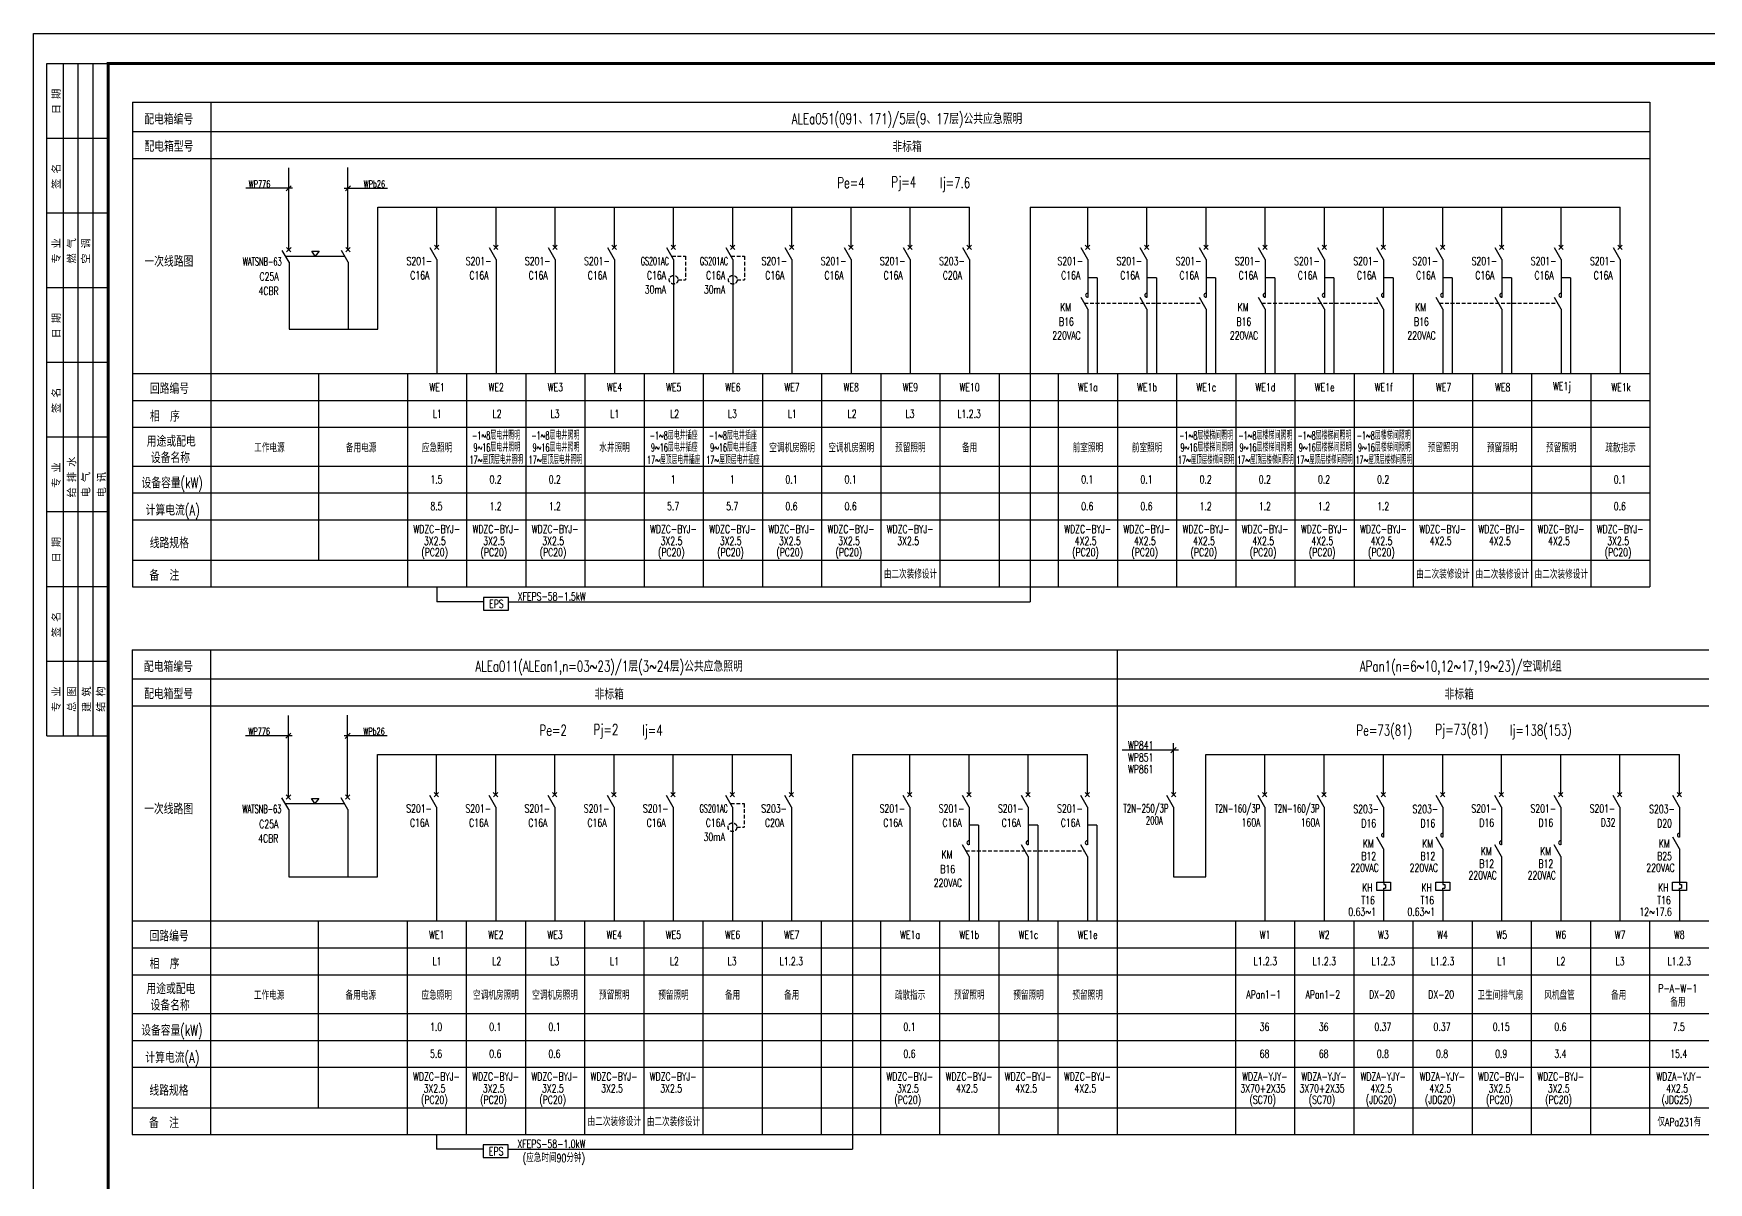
# Model space of a CAD drawing. Extents: x 1980812 to 2226895, y -554123 to 281606.
# Drawn here: x 2124323 to 2180374, y 243156 to 281606 of the extents above; entities that cross this region are included whole.
import ezdxf
from ezdxf.enums import TextEntityAlignment as Align

# ---------------------------------------------------------------- set-up
doc = ezdxf.new("R2010")
doc.units = 0
doc.header["$LTSCALE"] = 1000
doc.header["$MEASUREMENT"] = 0
doc.linetypes.add('DXXX', pattern=[4.5, 3, -1.5])
doc.linetypes.add('HIDDEN', pattern=[0.375, 0.25, -0.125])
for name, color, linetype in [('DQ1', 1, 'Continuous'), ('DQ2', 2, 'Continuous'), ('DQ7', 7, 'Continuous'), ('DXX', 2, 'DXXX'), ('TK', 1, 'Continuous')]:
    doc.layers.add(name, color=color, linetype=linetype)
doc.styles.add('D8', font='txtw.shx', dxfattribs={"width": 0.7, "bigfont": 'hztxtw.shx'})
doc.styles.add('SONGTI', font='', dxfattribs={"width": 1.1})
doc.styles.get('SONGTI').set_extended_font_data('NSimSun')

# ---------------------------------------------------------------- blocks, each defined once
blk = doc.blocks.new('会签栏0821')
at = {"layer": 'TK'}
for p, q in [((115148889, 23475903), (115148889, 23483403)), ((115148889, 23483403), (115150939, 23483403)), ((115149439, 23475903), (115149439, 23483403)), ((115149939, 23475903), (115149939, 23483403)), ((115150439, 23475903), (115150439, 23483403)), ((115150939, 23475903), (115150939, 23483403)), ((115148889, 23480903), (115150939, 23480903)), ((115148889, 23478403), (115150939, 23478403)), ((115148889, 23468403), (115148889, 23475903)), ((115148889, 23475903), (115150939, 23475903)), ((115149439, 23468403), (115149439, 23475903)), ((115149939, 23468403), (115149939, 23475903)), ((115150439, 23468403), (115150439, 23475903)), ((115150939, 23468403), (115150939, 23475903)), ((115148889, 23473403), (115150939, 23473403)), ((115148889, 23470903), (115150939, 23470903)), ((115148889, 23460903), (115148889, 23468403)), ((115148889, 23468403), (115150939, 23468403)), ((115149439, 23460903), (115149439, 23468403)), ((115149939, 23460903), (115149939, 23468403)), ((115150439, 23460903), (115150439, 23468403)), ((115150939, 23460903), (115150939, 23468403)), ((115148889, 23465903), (115150939, 23465903)), ((115148889, 23463403), (115150939, 23463403)), ((115148889, 23460903), (115150939, 23460903))]:
    blk.add_line(p, q, dxfattribs=at)
at = {"layer": 'TK', "style": 'SONGTI'}
for s, p in [('日 期', (115149324, 23481702)), ('签 名', (115149324, 23479202)), ('专 业', (115149324, 23476702)), ('燃 气', (115149842, 23476702)), ('空 调', (115150316, 23476702)), ('日 期', (115149324, 23474202)), ('签 名', (115149324, 23471702)), ('专 业', (115149324, 23469202)), ('给 排 水', (115149842, 23468880)), ('电 气', (115150316, 23468880)), ('电 讯', (115150842, 23468880)), ('日 期', (115149324, 23466702)), ('签 名', (115149324, 23464202)), ('专 业', (115149324, 23461702)), ('总 图', (115149842, 23461702)), ('建 筑', (115150342, 23461702)), ('结 构', (115150816, 23461702))]:
    blk.add_text(s, height=250, rotation=90, dxfattribs=at).set_placement(p)
blk = doc.blocks.new('tu kuang A1 A')
at = {"layer": 'TK'}
blk.add_lwpolyline([(0, 59400), (84100, 59400), (84100, 0), (0, 0)], close=True, dxfattribs=at)
at = {"layer": 'TK', "const_width": 100}
blk.add_lwpolyline([(83100, 1000), (83100, 58400), (2500, 58400), (2500, 1000)], close=True, dxfattribs=at)
at = {"layer": 'TK'}
blk.add_blockref('会签栏0821', (-115148439, -23425003), dxfattribs=at)

msp = doc.modelspace()

# ---------------------------------------------------------------- linework, layer by layer
at = {"layer": 'DQ1'}
for p, q in [((2127633.4, 279302.8), (2127633.4, 263085.8)), ((2127633.4, 279302.6), (2130253.3, 279302.6)), ((2130253.3, 279302.6), (2178413.2, 279302.6)), ((2178413.2, 279302.6), (2178413.2, 263086)), ((2132873.2, 273957), (2132648.2, 274346.7)), ((2132791, 274443.3), (2132936.6, 274295.5)), ((2132792.3, 274299), (2132940.1, 274444.5)), ((2134853.2, 273957), (2134628.2, 274346.7)), ((2134771, 274443.3), (2134916.6, 274295.5)), ((2134772.3, 274299), (2134920.1, 274444.5)), ((2137823.2, 274037.9), (2137598.2, 274427.7)), ((2137741.1, 274524.2), (2137886.6, 274376.4)), ((2137742.3, 274380), (2137890.1, 274525.5)), ((2139803.2, 274037.9), (2139578.2, 274427.7)), ((2139721.1, 274524.2), (2139866.6, 274376.4)), ((2139722.3, 274380), (2139870.1, 274525.5)), ((2141783.2, 274037.9), (2141558.2, 274427.7)), ((2141701.1, 274524.2), (2141846.6, 274376.4)), ((2141702.3, 274380), (2141850.1, 274525.5)), ((2143763.2, 274037.9), (2143538.2, 274427.7)), ((2143681.1, 274524.2), (2143826.6, 274376.4)), ((2143682.3, 274380), (2143830.1, 274525.5)), ((2145743.2, 274037.9), (2145518.2, 274427.7)), ((2145661, 274524.2), (2145806.6, 274376.4)), ((2145662.3, 274380), (2145810.1, 274525.5)), ((2147723.2, 274037.9), (2147498.2, 274427.7)), ((2147641, 274524.2), (2147786.6, 274376.4)), ((2147642.3, 274380), (2147790.1, 274525.5)), ((2149703.2, 274037.9), (2149478.2, 274427.7)), ((2149621.1, 274524.2), (2149766.6, 274376.4)), ((2149622.3, 274380), (2149770.1, 274525.5)), ((2151683.2, 274037.9), (2151458.2, 274427.7)), ((2151601.1, 274524.2), (2151746.6, 274376.4)), ((2151602.3, 274380), (2151750.1, 274525.5)), ((2153663.2, 274037.9), (2153438.2, 274427.7)), ((2153581.1, 274524.2), (2153726.6, 274376.4)), ((2153582.3, 274380), (2153730.1, 274525.5)), ((2155643.2, 274037.9), (2155418.2, 274427.7)), ((2155561.1, 274524.2), (2155706.6, 274376.4)), ((2155562.3, 274380), (2155710.1, 274525.5)), ((2159603.2, 274037.9), (2159378.2, 274427.7)), ((2159521, 274524.2), (2159666.6, 274376.4)), ((2159522.3, 274380), (2159670.1, 274525.5)), ((2161583.2, 274037.9), (2161358.2, 274427.7)), ((2161501, 274524.2), (2161646.6, 274376.4)), ((2161502.3, 274380), (2161650.1, 274525.5)), ((2163563.2, 274037.9), (2163338.2, 274427.7)), ((2163481, 274524.2), (2163626.6, 274376.4)), ((2163482.3, 274380), (2163630.1, 274525.5)), ((2165543.2, 274037.9), (2165318.2, 274427.7)), ((2165461, 274524.2), (2165606.6, 274376.4)), ((2165462.3, 274380), (2165610.1, 274525.5)), ((2167523.2, 274037.9), (2167298.2, 274427.7)), ((2167441, 274524.2), (2167586.6, 274376.4)), ((2167442.3, 274380), (2167590.1, 274525.5)), ((2169503.2, 274037.9), (2169278.2, 274427.7)), ((2169421, 274524.2), (2169566.6, 274376.4)), ((2169422.3, 274380), (2169570.1, 274525.5)), ((2171483.2, 274037.9), (2171258.2, 274427.7)), ((2171401, 274524.2), (2171546.6, 274376.4)), ((2171402.3, 274380), (2171550.1, 274525.5)), ((2173463.2, 274037.9), (2173238.2, 274427.7)), ((2173381, 274524.2), (2173526.6, 274376.4)), ((2173382.3, 274380), (2173530.1, 274525.5)), ((2175443.2, 274037.9), (2175218.2, 274427.7)), ((2175361, 274524.2), (2175506.6, 274376.4)), ((2175362.3, 274380), (2175510.1, 274525.5)), ((2177423.2, 274037.9), (2177198.2, 274427.7)), ((2177341.1, 274524.2), (2177486.6, 274376.4)), ((2177342.3, 274380), (2177490.1, 274525.5)), ((2159603.2, 272383.7), (2159377.7, 272774.2)), ((2161583.2, 272383.7), (2161357.7, 272774.2)), ((2163563.2, 272383.7), (2163337.7, 272774.2)), ((2165543.2, 272383.7), (2165317.7, 272774.2)), ((2167523.2, 272383.7), (2167297.7, 272774.2)), ((2169503.2, 272383.7), (2169277.7, 272774.2)), ((2171483.2, 272383.7), (2171257.7, 272774.2)), ((2173463.2, 272383.7), (2173237.7, 272774.2)), ((2175443.2, 272383.7), (2175217.7, 272774.2)), ((2127633.4, 263086), (2130253.3, 263086)), ((2130253.3, 263086), (2178413.2, 263086)), ((2140216.1, 262732.4), (2139377.7, 262732.4)), ((2139377.7, 262732.4), (2139377.7, 262313.2)), ((2140216.1, 262313.2), (2140216.1, 262732.4)), ((2139377.7, 262313.2), (2140216.1, 262313.2)), ((2127622.8, 260983), (2127622.8, 244766)), ((2127622.8, 260982.8), (2130242.7, 260982.8)), ((2130242.7, 260982.8), (2160582.5, 260982.8)), ((2160582.5, 260982.8), (2180382.5, 260982.8)), ((2137730.4, 256204.4), (2137876, 256056.6)), ((2137731.7, 256060.2), (2137879.5, 256205.7)), ((2139710.4, 256204.4), (2139856, 256056.6)), ((2139711.7, 256060.2), (2139859.5, 256205.7)), ((2141690.4, 256204.4), (2141836, 256056.6)), ((2141691.7, 256060.2), (2141839.5, 256205.7)), ((2143670.4, 256204.4), (2143816, 256056.6)), ((2143671.7, 256060.2), (2143819.5, 256205.7)), ((2145650.4, 256204.4), (2145796, 256056.6)), ((2145651.7, 256060.2), (2145799.5, 256205.7)), ((2147630.4, 256204.4), (2147776, 256056.6)), ((2147631.7, 256060.2), (2147779.5, 256205.7)), ((2149610.4, 256204.4), (2149756, 256056.6)), ((2149611.7, 256060.2), (2149759.5, 256205.7)), ((2153570.4, 256204.4), (2153716, 256056.6)), ((2153571.7, 256060.2), (2153719.5, 256205.7)), ((2155550.4, 256204.4), (2155696, 256056.6)), ((2155551.7, 256060.2), (2155699.5, 256205.7)), ((2157530.4, 256204.4), (2157676, 256056.6)), ((2157531.7, 256060.2), (2157679.5, 256205.7)), ((2159510.4, 256204.4), (2159656, 256056.6)), ((2159511.7, 256060.2), (2159659.5, 256205.7)), ((2162399.8, 256207), (2162545.3, 256059.2)), ((2162401, 256062.7), (2162548.9, 256208.2)), ((2165450.4, 256204.4), (2165596, 256056.6)), ((2165451.7, 256060.2), (2165599.5, 256205.7)), ((2167430.4, 256204.4), (2167576, 256056.6)), ((2167431.7, 256060.2), (2167579.5, 256205.7)), ((2169422.1, 256204.4), (2169567.7, 256056.6)), ((2169423.4, 256060.2), (2169571.2, 256205.7)), ((2171402.1, 256204.4), (2171547.7, 256056.6)), ((2171403.4, 256060.2), (2171551.2, 256205.7)), ((2173370.4, 256204.4), (2173516, 256056.6)), ((2173371.7, 256060.2), (2173519.5, 256205.7)), ((2175350.4, 256204.4), (2175496, 256056.6)), ((2175351.7, 256060.2), (2175499.5, 256205.7)), ((2177330.4, 256204.4), (2177476, 256056.6)), ((2177331.7, 256060.2), (2177479.5, 256205.7)), ((2179322.1, 256204.4), (2179467.7, 256056.6)), ((2179323.4, 256060.2), (2179471.2, 256205.7)), ((2132862.5, 255637.2), (2132637.5, 256026.9)), ((2132780.4, 256123.5), (2132926, 255975.7)), ((2132781.7, 255979.2), (2132929.5, 256124.7)), ((2134842.5, 255637.2), (2134617.5, 256026.9)), ((2134760.4, 256123.5), (2134906, 255975.7)), ((2134761.7, 255979.2), (2134909.5, 256124.7)), ((2137812.5, 255718.1), (2137587.5, 256107.9)), ((2139792.5, 255718.1), (2139567.5, 256107.9)), ((2141772.5, 255718.1), (2141547.5, 256107.9)), ((2143752.5, 255718.1), (2143527.5, 256107.9)), ((2145732.5, 255718.1), (2145507.5, 256107.9)), ((2147712.5, 255718.1), (2147487.5, 256107.9)), ((2149692.5, 255718.1), (2149467.5, 256107.9)), ((2153652.5, 255718.1), (2153427.5, 256107.9)), ((2155632.5, 255718.1), (2155407.5, 256107.9)), ((2157612.5, 255718.1), (2157387.5, 256107.9)), ((2159592.5, 255718.1), (2159367.5, 256107.9)), ((2162472.5, 255720.7), (2162247.5, 256110.4)), ((2165532.5, 255718.1), (2165307.5, 256107.9)), ((2167512.5, 255718.1), (2167287.5, 256107.9)), ((2169504.2, 255718.1), (2169279.2, 256107.9)), ((2171484.2, 255718.1), (2171259.2, 256107.9)), ((2173452.5, 255718.1), (2173227.5, 256107.9)), ((2175432.5, 255718.1), (2175207.5, 256107.9)), ((2177412.5, 255718.1), (2177187.5, 256107.9)), ((2179404.2, 255718.1), (2179179.2, 256107.9)), ((2169504.2, 254317.5), (2169279.2, 254707.2)), ((2171484.2, 254317.5), (2171259.2, 254707.2)), ((2179404.2, 254317.5), (2179179.2, 254707.2)), ((2155632.5, 254063.9), (2155407.1, 254454.4)), ((2157612.5, 254063.9), (2157387.1, 254454.4)), ((2159592.5, 254063.9), (2159367.1, 254454.4)), ((2173452.5, 254063.9), (2173227.1, 254454.4)), ((2175432.5, 254063.9), (2175207.1, 254454.4)), ((2169271.9, 253200.8), (2169738, 253200.8)), ((2169271.9, 252930.8), (2169271.9, 253200.8)), ((2169738, 252930.8), (2169271.9, 252930.8)), ((2169504.6, 253200.8), (2169504.6, 253132.1)), ((2169504.6, 253132.1), (2169569.2, 253132.1)), ((2169504.6, 253002.9), (2169569.2, 253002.9)), ((2169504.6, 252922.1), (2169504.6, 253002.9)), ((2169569.2, 253132.1), (2169569.2, 253002.9)), ((2169569.2, 253072.9), (2169569.2, 253072.9)), ((2169738, 253200.8), (2169738, 252930.8)), ((2171251.9, 253200.8), (2171718, 253200.8)), ((2171251.9, 252930.8), (2171251.9, 253200.8)), ((2171718, 252930.8), (2171251.9, 252930.8)), ((2171484.6, 253200.8), (2171484.6, 253132.1)), ((2171484.6, 253132.1), (2171549.2, 253132.1)), ((2171484.6, 253002.9), (2171549.2, 253002.9)), ((2171484.6, 252922.1), (2171484.6, 253002.9)), ((2171549.2, 253132.1), (2171549.2, 253002.9)), ((2171549.2, 253072.9), (2171549.2, 253072.9)), ((2171718, 253200.8), (2171718, 252930.8)), ((2179171.9, 253200.8), (2179638, 253200.8)), ((2179171.9, 252930.8), (2179171.9, 253200.8)), ((2179638, 252930.8), (2179171.9, 252930.8)), ((2179404.6, 253200.8), (2179404.6, 253132.1)), ((2179404.6, 253132.1), (2179469.2, 253132.1)), ((2179404.6, 253002.9), (2179469.2, 253002.9)), ((2179404.6, 252922.1), (2179404.6, 253002.9)), ((2179469.2, 253132.1), (2179469.2, 253002.9)), ((2179469.2, 253072.9), (2179469.2, 253072.9)), ((2179638, 253200.8), (2179638, 252930.8)), ((2127622.8, 244766.2), (2130242.7, 244766.2)), ((2130242.7, 244766.2), (2160582.5, 244766.2)), ((2139367.1, 244412.6), (2139367.1, 243993.4)), ((2140205.5, 244412.6), (2139367.1, 244412.6)), ((2140205.5, 243993.4), (2140205.5, 244412.6)), ((2160582.5, 244766.2), (2180382.5, 244766.2)), ((2139367.1, 243993.4), (2140205.5, 243993.4))]:
    msp.add_line(p, q, dxfattribs=at)
for centre, radius in [((2159596, 272846.2), 65.1), ((2161576, 272846.2), 65.1), ((2163556, 272846.2), 65.1), ((2165536, 272846.2), 65.1), ((2167516, 272846.2), 65.1), ((2169496, 272846.2), 65.1), ((2171476, 272846.2), 65.1), ((2173456, 272846.2), 65.1), ((2175436, 272846.2), 65.1), ((2155625.4, 254526.4), 65.1), ((2157605.4, 254526.4), 65.1), ((2159585.4, 254526.4), 65.1), ((2169497.1, 254779.1), 65), ((2171477.1, 254779.1), 65), ((2173445.4, 254526.4), 65.1), ((2175425.4, 254526.4), 65.1), ((2179397.1, 254779.1), 65)]:
    msp.add_arc(centre, radius, 90, 270, dxfattribs=at)
at = {"layer": 'DQ2'}
for p, q in [((2132863.8, 274369.4), (2132863.8, 277104.9)), ((2134843.8, 274369.4), (2134843.8, 277119.1)), ((2135843.2, 275799.1), (2155643.2, 275799.1)), ((2135843.2, 271706.4), (2135843.2, 275799.1)), ((2137823.2, 274450.4), (2137823.2, 275796.6)), ((2139803.2, 274450.4), (2139803.2, 275796.6)), ((2141783.2, 274450.4), (2141783.2, 275796.6)), ((2143763.2, 274450.4), (2143763.2, 275796.6)), ((2145743.2, 274450.4), (2145743.2, 275799.1)), ((2147723.2, 274450.4), (2147723.2, 275799.1)), ((2149703.2, 274450.4), (2149703.2, 275796.6)), ((2151683.2, 274450.4), (2151683.2, 275796.6)), ((2153663.2, 274450.4), (2153663.2, 275796.6)), ((2155643.2, 274450.4), (2155643.2, 275799.1)), ((2157678.5, 275799.1), (2177423.2, 275799.1)), ((2157678.5, 275799.1), (2157678.5, 262592.4)), ((2159603.2, 274450.4), (2159603.2, 275799.1)), ((2161583.2, 274450.4), (2161583.2, 275799.1)), ((2163563.2, 274450.4), (2163563.2, 275799.1)), ((2165543.2, 274450.4), (2165543.2, 275799.1)), ((2167523.2, 274450.4), (2167523.2, 275799.1)), ((2169503.2, 274450.4), (2169503.2, 275799.1)), ((2171483.2, 274450.4), (2171483.2, 275799.1)), ((2173463.2, 274450.4), (2173463.2, 275799.1)), ((2175443.2, 274450.4), (2175443.2, 275799.1)), ((2177423.2, 274450.4), (2177423.2, 275799.1)), ((2132873.2, 273957), (2132873.2, 271706.4)), ((2134853.2, 273957), (2134853.2, 271706.4)), ((2137823.2, 274037.9), (2137823.2, 270228)), ((2139803.2, 274037.9), (2139803.2, 270228)), ((2141783.2, 274037.9), (2141783.2, 270228)), ((2143763.2, 274037.9), (2143763.2, 270228)), ((2145743.2, 274037.9), (2145743.2, 270228)), ((2147723.2, 274037.9), (2147723.2, 270228)), ((2149703.2, 274037.9), (2149703.2, 270228)), ((2151683.2, 274037.9), (2151683.2, 270228)), ((2153663.2, 274037.9), (2153663.2, 270228)), ((2155643.2, 274037.9), (2155643.2, 270228)), ((2159603.2, 274037.9), (2159603.2, 272776.6)), ((2161583.2, 274037.9), (2161583.2, 272776.6)), ((2163563.2, 274037.9), (2163563.2, 272776.6)), ((2165543.2, 274037.9), (2165543.2, 272776.6)), ((2167523.2, 274037.9), (2167523.2, 272776.6)), ((2169503.2, 274037.9), (2169503.2, 272776.6)), ((2171483.2, 274037.9), (2171483.2, 272776.6)), ((2173463.2, 274037.9), (2173463.2, 272776.6)), ((2175443.2, 274037.9), (2175443.2, 272776.6)), ((2177423.2, 274037.9), (2177423.2, 270228)), ((2159919.5, 273434.9), (2159603.2, 273434.9)), ((2159919.5, 273434.9), (2159919.5, 270228)), ((2161899.5, 273434.9), (2161583.2, 273434.9)), ((2161899.5, 273434.9), (2161899.5, 270228)), ((2163879.5, 273434.9), (2163563.2, 273434.9)), ((2163879.5, 273434.9), (2163879.5, 270228)), ((2165859.5, 273434.9), (2165543.2, 273434.9)), ((2165859.5, 273434.9), (2165859.5, 270228)), ((2167839.5, 273434.9), (2167523.2, 273434.9)), ((2167839.5, 273434.9), (2167839.5, 270228)), ((2169819.5, 273434.9), (2169503.2, 273434.9)), ((2169819.5, 273434.9), (2169819.5, 270228)), ((2171799.5, 273434.9), (2171483.2, 273434.9)), ((2171799.5, 273434.9), (2171799.5, 270228)), ((2173779.5, 273434.9), (2173463.2, 273434.9)), ((2173779.5, 273434.9), (2173779.5, 270228)), ((2175759.5, 273434.9), (2175443.2, 273434.9)), ((2175759.5, 273434.9), (2175759.5, 270228)), ((2159603.2, 272383.7), (2159603.2, 270228)), ((2161583.2, 272383.7), (2161583.2, 270228)), ((2163563.2, 272383.7), (2163563.2, 270228)), ((2165543.2, 272383.7), (2165543.2, 270228)), ((2167523.2, 272383.7), (2167523.2, 270228)), ((2169503.2, 272383.7), (2169503.2, 270228)), ((2171483.2, 272383.7), (2171483.2, 270228)), ((2173463.2, 272383.7), (2173463.2, 270228)), ((2175443.2, 272383.7), (2175443.2, 270228)), ((2132873.2, 271706.4), (2135843.2, 271706.4)), ((2132853.2, 256049.6), (2132853.2, 258785.1)), ((2134833.2, 256049.6), (2134833.2, 258799.3)), ((2162472.5, 256134.9), (2162472.5, 257853.5)), ((2135832.5, 257479.3), (2149692.5, 257479.3)), ((2135832.5, 253386.6), (2135832.5, 257479.3)), ((2137812.5, 256130.6), (2137812.5, 257476.8)), ((2139792.5, 256130.6), (2139792.5, 257476.8)), ((2141772.5, 256130.6), (2141772.5, 257476.8)), ((2143752.5, 256130.6), (2143752.5, 257476.8)), ((2145732.5, 256130.6), (2145732.5, 257476.8)), ((2147712.5, 256130.6), (2147712.5, 257476.8)), ((2149692.5, 256130.6), (2149692.5, 257479.3)), ((2151727.9, 257479.3), (2159592.5, 257479.3)), ((2151727.9, 257479.3), (2151727.9, 244272.6)), ((2153652.5, 256130.6), (2153652.5, 257479.3)), ((2155632.5, 256130.6), (2155632.5, 257479.3)), ((2157612.5, 256130.6), (2157612.5, 257479.3)), ((2159592.5, 256130.6), (2159592.5, 257479.3)), ((2163552.5, 257479.3), (2179404.2, 257479.3)), ((2163552.5, 253386.6), (2163552.5, 257479.3)), ((2165532.5, 256130.6), (2165532.5, 257479.3)), ((2167512.5, 256130.6), (2167512.5, 257479.3)), ((2169504.2, 256130.6), (2169504.2, 257479.3)), ((2171484.2, 256130.6), (2171484.2, 257479.3)), ((2173452.5, 256130.6), (2173452.5, 257479.3)), ((2175432.5, 256130.6), (2175432.5, 257479.3)), ((2177412.5, 256130.6), (2177412.5, 257479.3)), ((2179404.2, 256130.6), (2179404.2, 257479.3)), ((2132862.5, 255637.2), (2132862.5, 253386.6)), ((2134842.5, 255637.2), (2134842.5, 253386.6)), ((2137812.5, 255718.1), (2137812.5, 251908.2)), ((2139792.5, 255718.1), (2139792.5, 251908.2)), ((2141772.5, 255718.1), (2141772.5, 251908.2)), ((2143752.5, 255718.1), (2143752.5, 251908.2)), ((2145732.5, 255718.1), (2145732.5, 251908.2)), ((2147712.5, 255718.1), (2147712.5, 251908.2)), ((2149692.5, 255718.1), (2149692.5, 251908.2)), ((2153652.5, 255718.1), (2153652.5, 251908.2)), ((2155632.5, 255718.1), (2155632.5, 254456.8)), ((2157612.5, 255718.1), (2157612.5, 254456.8)), ((2159592.5, 255718.1), (2159592.5, 254456.8)), ((2162472.5, 255720.7), (2162472.5, 253384.1)), ((2165532.5, 255718.1), (2165532.5, 251908.2)), ((2167512.5, 255718.1), (2167512.5, 251908.2)), ((2169504.2, 255718.1), (2169504.2, 254714.1)), ((2171484.2, 255718.1), (2171484.2, 254714.1)), ((2173452.5, 255718.1), (2173452.5, 254456.8)), ((2175432.5, 255718.1), (2175432.5, 254456.8)), ((2177412.5, 255718.1), (2177412.5, 251908.2)), ((2179404.2, 255718.1), (2179404.2, 254714.1)), ((2155948.9, 255115.1), (2155632.5, 255115.1)), ((2155948.9, 255115.1), (2155948.9, 251908.2)), ((2157928.9, 255115.1), (2157612.5, 255115.1)), ((2157928.9, 255115.1), (2157928.9, 251908.2)), ((2159908.9, 255115.1), (2159592.5, 255115.1)), ((2159908.9, 255115.1), (2159908.9, 251908.2)), ((2155632.5, 254063.9), (2155632.5, 251908.2)), ((2157612.5, 254063.9), (2157612.5, 251908.2)), ((2159592.5, 254063.9), (2159592.5, 251908.2)), ((2169504.2, 254317.5), (2169504.2, 253200.8)), ((2171484.2, 254317.5), (2171484.2, 253200.8)), ((2173452.5, 254063.9), (2173452.5, 251908.2)), ((2175432.5, 254063.9), (2175432.5, 251908.2)), ((2179404.2, 254317.5), (2179404.2, 253200.8)), ((2132862.5, 253386.6), (2135832.5, 253386.6)), ((2162472.5, 253384.1), (2163552.9, 253384.1)), ((2169504.2, 252930.8), (2169504.2, 251908.2)), ((2171484.2, 252930.8), (2171484.2, 251908.2)), ((2179404.2, 252930.8), (2179404.2, 251908.2))]:
    msp.add_line(p, q, dxfattribs=at)
at = {"layer": 'DQ2', "ltscale": 0.1}
for p, q in [((2137817.3, 263086), (2137817.3, 262592.4)), ((2140216.1, 262592.4), (2157678.5, 262592.4)), ((2137806.7, 244766.2), (2137806.7, 244272.6)), ((2140205.5, 244272.6), (2151727.9, 244272.6))]:
    msp.add_line(p, q, dxfattribs=at)
at = {"layer": 'DQ7'}
for p, q in [((2130253.3, 279302.6), (2130253.3, 263086)), ((2127633.4, 278328), (2130253.3, 278328)), ((2130253.3, 278328), (2178413.2, 278328)), ((2127633.4, 277428), (2130253.3, 277428)), ((2130253.3, 277428), (2178413.2, 277428)), ((2132987, 276427.4), (2131428.2, 276427.4)), ((2136171.6, 276421.5), (2134724.1, 276421.5)), ((2127633.4, 270228), (2130253.3, 270228)), ((2130253.3, 270228), (2178413.2, 270228)), ((2133855.4, 270228), (2133855.4, 263980.1)), ((2136833.2, 270228), (2136833.2, 263086)), ((2138813.2, 270228), (2138813.2, 263086)), ((2140793.2, 270228), (2140793.2, 263086)), ((2142773.2, 270228), (2142773.2, 263086)), ((2144753.2, 270228), (2144753.2, 263086)), ((2146733.2, 270228), (2146733.2, 263086)), ((2148713.2, 270228), (2148713.2, 263086)), ((2150693.2, 270228), (2150693.2, 263086)), ((2152673.2, 270228), (2152673.2, 263086)), ((2154653.2, 270228), (2154653.2, 263086)), ((2156633.2, 270228), (2156633.2, 263086)), ((2158613.2, 270228), (2158613.2, 263086)), ((2160593.2, 270228), (2160593.2, 263086)), ((2162573.2, 270228), (2162573.2, 263086)), ((2164553.2, 270228), (2164553.2, 263086)), ((2166533.2, 270228), (2166533.2, 263086)), ((2168513.2, 270228), (2168513.2, 263086)), ((2170493.2, 270228), (2170493.2, 263086)), ((2172473.2, 270228), (2172473.2, 263086)), ((2174453.2, 270228), (2174453.2, 263086)), ((2176433.2, 270228), (2176433.2, 263086)), ((2127633.4, 269328), (2130253.3, 269328)), ((2130253.3, 269328), (2178413.2, 269328)), ((2127633.4, 268428), (2130253.3, 268428)), ((2130253.3, 268428), (2178413.2, 268428)), ((2127633.4, 267130.1), (2130253.3, 267130.1)), ((2130253.3, 267130.1), (2178413.2, 267130.1)), ((2127633.4, 266230.1), (2130253.3, 266230.1)), ((2130253.3, 266230.1), (2178413.2, 266230.1)), ((2127633.4, 265330.1), (2130253.3, 265330.1)), ((2130253.3, 265330.1), (2178413.2, 265330.1)), ((2127633.4, 263980.1), (2130253.3, 263980.1)), ((2130253.3, 263980.1), (2178413.2, 263980.1)), ((2130242.7, 260982.8), (2130242.7, 244766.2)), ((2130242.7, 260982.8), (2130242.7, 244766.2)), ((2160582.5, 260982.8), (2160582.5, 244766.2)), ((2160582.5, 260982.8), (2160582.5, 244766.2)), ((2127622.8, 260008.2), (2130242.7, 260008.2)), ((2130242.7, 260008.2), (2160582.5, 260008.2)), ((2160582.5, 260008.2), (2180382.5, 260008.2)), ((2127622.8, 259108.2), (2130242.7, 259108.2)), ((2130242.7, 259108.2), (2160582.5, 259108.2)), ((2160582.5, 259108.2), (2180382.5, 259108.2)), ((2132976.4, 258107.6), (2131417.6, 258107.6)), ((2136161, 258101.7), (2134713.5, 258101.7)), ((2162641.1, 257622.4), (2160752.6, 257622.4)), ((2127622.8, 251908.2), (2130242.7, 251908.2)), ((2130242.7, 251908.2), (2160582.5, 251908.2)), ((2133844.8, 251908.2), (2133844.8, 245660.3)), ((2136822.5, 251908.2), (2136822.5, 244766.2)), ((2138802.5, 251908.2), (2138802.5, 244766.2)), ((2140782.5, 251908.2), (2140782.5, 244766.2)), ((2142762.5, 251908.2), (2142762.5, 244766.2)), ((2144742.5, 251908.2), (2144742.5, 244766.2)), ((2146722.5, 251908.2), (2146722.5, 244766.2)), ((2148702.5, 251908.2), (2148702.5, 244766.2)), ((2150682.5, 251908.2), (2150682.5, 244766.2)), ((2152662.5, 251908.2), (2152662.5, 244766.2)), ((2154642.5, 251908.2), (2154642.5, 244766.2)), ((2156622.5, 251908.2), (2156622.5, 244766.2)), ((2158602.5, 251908.2), (2158602.5, 244766.2)), ((2160582.5, 251908.2), (2180382.5, 251908.2)), ((2164542.5, 251908.2), (2164542.5, 244766.2)), ((2166522.5, 251908.2), (2166522.5, 244766.2)), ((2168502.5, 251908.2), (2168502.5, 244766.2)), ((2170482.5, 251908.2), (2170482.5, 244766.2)), ((2172462.5, 251908.2), (2172462.5, 244766.2)), ((2174442.5, 251908.2), (2174442.5, 244766.2)), ((2176422.5, 251908.2), (2176422.5, 244766.2)), ((2178402.5, 251908.2), (2178402.5, 244766.2)), ((2127622.8, 251008.2), (2130242.7, 251008.2)), ((2130242.7, 251008.2), (2160582.5, 251008.2)), ((2160582.5, 251008.2), (2180382.5, 251008.2)), ((2127622.8, 250108.2), (2130242.7, 250108.2)), ((2130242.7, 250108.2), (2160582.5, 250108.2)), ((2160582.5, 250108.2), (2180382.5, 250108.2)), ((2127622.8, 248810.3), (2130242.7, 248810.3)), ((2130242.7, 248810.3), (2160582.5, 248810.3)), ((2160582.5, 248810.3), (2180382.5, 248810.3)), ((2127622.8, 247910.3), (2130242.7, 247910.3)), ((2130242.7, 247910.3), (2160582.5, 247910.3)), ((2160582.5, 247910.3), (2180382.5, 247910.3)), ((2127622.8, 247010.3), (2130242.7, 247010.3)), ((2130242.7, 247010.3), (2160582.5, 247010.3)), ((2160582.5, 247010.3), (2180382.5, 247010.3)), ((2127622.8, 245660.3), (2130242.7, 245660.3)), ((2130242.7, 245660.3), (2160582.5, 245660.3)), ((2160582.5, 245660.3), (2180382.5, 245660.3))]:
    msp.add_line(p, q, dxfattribs=at)
at = {"layer": 'DQ7', "color": 7}
for p, q in [((2132778.7, 276341.9), (2132949.7, 276512.9)), ((2134758.7, 276336), (2134929.7, 276507)), ((2133636.1, 274323.6), (2133885.6, 274323.6)), ((2133747, 274158.2), (2133636.1, 274323.6)), ((2133885.6, 274323.6), (2133747, 274158.2)), ((2132768, 258022.1), (2132939, 258193.1)), ((2134748, 258016.2), (2134919, 258187.2)), ((2162382.5, 257532.4), (2162562.5, 257712.4)), ((2133625.5, 256003.8), (2133875, 256003.8)), ((2133736.4, 255838.4), (2133625.5, 256003.8)), ((2133875, 256003.8), (2133736.4, 255838.4))]:
    msp.add_line(p, q, dxfattribs=at)
at = {"layer": 'DQ7', "color": 7, "linetype": 'DXXX'}
for p, q in [((2132757, 274158.2), (2134737, 274158.2)), ((2132746.4, 255838.4), (2134726.4, 255838.4))]:
    msp.add_line(p, q, dxfattribs=at)
at = {"layer": 'DQ7', "linetype": 'HIDDEN', "ltscale": 0.5}
for p, q in [((2145687.8, 274154.3), (2146138.9, 274154.3)), ((2146138.9, 274154.3), (2146138.9, 273364.8)), ((2147667.8, 274154.3), (2148118.9, 274154.3)), ((2148118.9, 274154.3), (2148118.9, 273364.8)), ((2145889, 273364.8), (2146138.9, 273364.8)), ((2147869, 273364.8), (2148118.9, 273364.8)), ((2159490.4, 272578.9), (2163450.4, 272578.9)), ((2165430.4, 272578.9), (2169390.4, 272578.9)), ((2171370.4, 272578.9), (2175330.4, 272578.9)), ((2147657.2, 255834.5), (2148108.3, 255834.5)), ((2148108.3, 255834.5), (2148108.3, 255045)), ((2147858.3, 255045), (2148108.3, 255045)), ((2155519.8, 254259.1), (2159479.8, 254259.1))]:
    msp.add_line(p, q, dxfattribs=at)
for centre in [(2145743.2, 273364.8), (2147723.2, 273364.8), (2147712.5, 255045)]:
    msp.add_circle(centre, 145.8, dxfattribs=at)
at = {"layer": 'DXX', "linetype": 'ByBlock'}
for p, q in [((2139377.7, 262592.4), (2137817.3, 262592.4)), ((2139367.1, 244272.6), (2137806.7, 244272.6))]:
    msp.add_line(p, q, dxfattribs=at)

# ---------------------------------------------------------------- block references
at = {"layer": 'DQ2'}
msp.add_blockref('tu kuang A1 A', (2124322.8, 222205.6), dxfattribs=at)

# ---------------------------------------------------------------- texts
at = {"layer": 'DQ7', "style": 'D8'}
for s, height, width, p in [('配电箱编号', 360, 0.7, (2128030.4, 278559)), ('配电箱型号', 360, 0.7, (2128034.8, 277649.2)), ('WP776', 229.5, 0.6, (2131527.4, 276455.7)), ('WPb26', 229.5, 0.6, (2135373.1, 276455.7)), ('Pe=4', 360, 0.7, (2151219.4, 276431.8)), ('Pj=4', 360, 0.7, (2153028.3, 276455.5)), ('Ij=7.6', 360, 0.7, (2154652.9, 276431.8)), ('一次线路图', 360, 0.7, (2128034.8, 273798.8)), ('KM', 270, 0.7, (2158679.4, 272315.4)), ('KM', 270, 0.7, (2164619.4, 272315.4)), ('KM', 270, 0.7, (2170559.4, 272315.4)), ('B16', 270, 0.7, (2158639.7, 271827.1)), ('B16', 270, 0.7, (2164579.7, 271827.1)), ('B16', 270, 0.7, (2170519.7, 271827.1)), ('回路编号', 360, 0.7, (2128216.4, 269543.9)), ('相  序', 360, 0.7, (2128218.8, 268618.3)), ('用途或配电', 360, 0.7, (2128112.9, 267780.1)), ('设备名称', 360, 0.7, (2128250.9, 267229.6)), ('设备容量(kW)', 360, 0.7, (2127936, 266387.7)), ('计算电流(A)', 360, 0.7, (2128076.9, 265476.6)), ('线路规格', 360, 0.7, (2128213.1, 264376.8)), ('备  注', 360, 0.7, (2128201.5, 263294.2)), ('XFEPS-58-1.5kW', 270, 0.7, (2140527.8, 262633.3)), ('配电箱编号', 360, 0.7, (2128019.7, 260239.2)), ('配电箱型号', 360, 0.7, (2128024.2, 259329.4)), ('Pe=2', 360, 0.7, (2141253.4, 258109.5)), ('Pj=2', 360, 0.7, (2143062.4, 258133.2)), ('Ij=4', 360, 0.7, (2144687, 258109.5)), ('Pe=73(81)', 360, 0.7, (2168589.2, 258109.5)), ('Pj=73(81)', 360, 0.7, (2171230, 258133.2)), ('Ij=138(153)', 360, 0.7, (2173723.7, 258109.5)), ('WP776', 229.5, 0.6, (2131516.8, 258135.9)), ('WPb26', 229.5, 0.6, (2135362.5, 258135.9)), ('WP841', 270, 0.7, (2160949.4, 257653)), ('WP851', 270, 0.7, (2160949.4, 257244.7)), ('WP861', 270, 0.7, (2160949.4, 256853.1)), ('一次线路图', 360, 0.7, (2128024.2, 255479)), ('KM', 270, 0.7, (2154708.7, 253995.6)), ('B16', 270, 0.7, (2154669, 253507.3)), ('回路编号', 360, 0.7, (2128205.8, 251224.1)), ('相  序', 360, 0.7, (2128208.2, 250298.5)), ('用途或配电', 360, 0.7, (2128102.2, 249460.3)), ('设备名称', 360, 0.7, (2128240.3, 248909.8)), ('设备容量(kW)', 360, 0.7, (2127925.4, 248067.9)), ('计算电流(A)', 360, 0.7, (2128066.3, 247156.8)), ('线路规格', 360, 0.7, (2128202.4, 246057)), ('备  注', 360, 0.7, (2128190.8, 244974.4)), ('XFEPS-58-1.0kW', 270, 0.7, (2140517.2, 244313.5)), ('(应急时间90分钟)', 270, 0.7, (2140696, 243840.1))]:
    msp.add_text(s, height=height, dxfattribs=dict(at, width=width)).set_placement(p)
at = {"layer": 'DQ7', "style": 'D8', "width": 0.7}
for s, p in [('ALEa051(091、171)/5层(9、17层)公共应急照明', (2153551.7, 278754)), ('非标箱', (2153556.5, 277820.7)), ('ALEa011(ALEan1,n=03~23)/1层(3~24层)公共应急照明', (2143585.8, 260431.7)), ('APan1(n=6~10,12~17,19~23)/空调机组', (2172083.7, 260431.7)), ('非标箱', (2143590.5, 259498.4)), ('非标箱', (2172035.4, 259498.4))]:
    msp.add_text(s, height=360, dxfattribs=at).set_placement(p, align=Align.MIDDLE_CENTER)
at = {"layer": 'DQ7', "style": 'D8'}
for s, height, width, p in [('WATSNB-63', 270, 0.6, (2132626.6, 273839.7)), ('S201-', 270, 0.7, (2137666, 273856)), ('S201-', 270, 0.7, (2139646, 273856)), ('S201-', 270, 0.7, (2141626, 273856)), ('S201-', 270, 0.7, (2143606, 273856)), ('GS201AC', 270, 0.55, (2145586, 273856)), ('GS201AC', 270, 0.55, (2147566, 273856)), ('S201-', 270, 0.7, (2149546, 273856)), ('S201-', 270, 0.7, (2151526, 273856)), ('S201-', 270, 0.7, (2153506, 273856)), ('S203-', 270, 0.7, (2155486, 273856)), ('S201-', 270, 0.7, (2159446, 273856)), ('S201-', 270, 0.7, (2161426, 273856)), ('S201-', 270, 0.7, (2163406, 273856)), ('S201-', 270, 0.7, (2165386, 273856)), ('S201-', 270, 0.7, (2167366, 273856)), ('S201-', 270, 0.7, (2169346, 273856)), ('S201-', 270, 0.7, (2171326, 273856)), ('S201-', 270, 0.7, (2173306, 273856)), ('S201-', 270, 0.7, (2175286, 273856)), ('S201-', 270, 0.7, (2177266, 273856)), ('C25A', 270, 0.7, (2132526.5, 273336.9)), ('C16A', 270, 0.7, (2137570.9, 273378.3)), ('C16A', 270, 0.7, (2139550.9, 273378.3)), ('C16A', 270, 0.7, (2141530.9, 273378.3)), ('C16A', 270, 0.7, (2143510.9, 273378.3)), ('C16A', 270, 0.7, (2145490.9, 273378.3)), ('C16A', 270, 0.7, (2147470.9, 273378.3)), ('C16A', 270, 0.7, (2149450.9, 273378.3)), ('C16A', 270, 0.7, (2151430.9, 273378.3)), ('C16A', 270, 0.7, (2153410.9, 273378.3)), ('C20A', 270, 0.7, (2155390.9, 273378.3)), ('C16A', 270, 0.7, (2159350.9, 273378.3)), ('C16A', 270, 0.7, (2161330.9, 273378.3)), ('C16A', 270, 0.7, (2163310.9, 273378.3)), ('C16A', 270, 0.7, (2165290.9, 273378.3)), ('C16A', 270, 0.7, (2167270.9, 273378.3)), ('C16A', 270, 0.7, (2169250.9, 273378.3)), ('C16A', 270, 0.7, (2171230.9, 273378.3)), ('C16A', 270, 0.7, (2173210.9, 273378.3)), ('C16A', 270, 0.7, (2175190.9, 273378.3)), ('C16A', 270, 0.7, (2177170.9, 273378.3)), ('4CBR', 270, 0.7, (2132526.5, 272855.4)), ('30mA', 270, 0.7, (2145490.9, 272904.8)), ('30mA', 270, 0.7, (2147470.9, 272904.8)), ('220VAC', 270, 0.7, (2159365.5, 271365.6)), ('220VAC', 270, 0.7, (2165305.5, 271365.6)), ('220VAC', 270, 0.7, (2171245.5, 271365.6)), ('WATSNB-63', 270, 0.6, (2132616, 255519.9)), ('S201-', 270, 0.7, (2137655.4, 255536.2)), ('S201-', 270, 0.7, (2139635.4, 255536.2)), ('S201-', 270, 0.7, (2141615.4, 255536.2)), ('S201-', 270, 0.7, (2143595.4, 255536.2)), ('S201-', 270, 0.7, (2145575.4, 255536.2)), ('GS201AC', 270, 0.55, (2147555.4, 255536.2)), ('S203-', 270, 0.7, (2149535.4, 255536.2)), ('S201-', 270, 0.7, (2153495.4, 255536.2)), ('S201-', 270, 0.7, (2155475.4, 255536.2)), ('S201-', 270, 0.7, (2157455.4, 255536.2)), ('S201-', 270, 0.7, (2159435.4, 255536.2)), ('T2N-250/3P', 270, 0.63, (2162302.4, 255541.3)), ('T2N-160/3P', 270, 0.63, (2165375.4, 255536.2)), ('T2N-160/3P', 270, 0.63, (2167355.4, 255536.2)), ('S203-', 270, 0.7, (2169347.1, 255518.7)), ('S203-', 270, 0.7, (2171327.1, 255518.7)), ('S201-', 270, 0.7, (2173295.4, 255536.2)), ('S201-', 270, 0.7, (2175275.4, 255536.2)), ('S201-', 270.01, 0.7, (2177255.4, 255536.2)), ('S203-', 270, 0.7, (2179247.1, 255518.7)), ('C25A', 270, 0.7, (2132515.9, 255017.1)), ('C16A', 270, 0.7, (2137560.2, 255058.5)), ('C16A', 270, 0.7, (2139540.2, 255058.5)), ('C16A', 270, 0.7, (2141520.2, 255058.5)), ('C16A', 270, 0.7, (2143500.2, 255058.5)), ('C16A', 270, 0.7, (2145480.2, 255058.5)), ('C16A', 270, 0.7, (2147460.2, 255058.5)), ('C20A', 270, 0.7, (2149440.2, 255058.5)), ('C16A', 270, 0.7, (2153400.2, 255058.5)), ('C16A', 270, 0.7, (2155380.2, 255058.5)), ('C16A', 270, 0.7, (2157360.2, 255058.5)), ('C16A', 270, 0.7, (2159340.2, 255058.5)), ('200A', 270, 0.63, (2162113.1, 255137.8)), ('160A', 270, 0.7, (2165382.7, 255069.7)), ('160A', 270, 0.7, (2167362.7, 255069.7)), ('D16', 270, 0.7, (2169251.9, 255041)), ('D16', 270, 0.7, (2171231.9, 255041)), ('D16', 270, 0.7, (2173200.2, 255058.5)), ('D16', 270, 0.7, (2175180.2, 255058.5)), ('D32', 270, 0.7, (2177262.7, 255069.7)), ('D20', 270, 0.7, (2179151.9, 255041)), ('4CBR', 270, 0.7, (2132515.9, 254535.6)), ('30mA', 270, 0.7, (2147460.2, 254585)), ('KM', 270, 0.7, (2169174.8, 254366.1)), ('KM', 270, 0.7, (2171154.8, 254366.1)), ('KM', 270, 0.7, (2179074.8, 254366.1)), ('B12', 270, 0.7, (2169251.9, 253943)), ('B12', 270, 0.7, (2171231.9, 253943)), ('B12', 270, 0.7, (2173200.2, 253689.4)), ('KM', 270, 0.7, (2173123.1, 254112.6)), ('B12', 270, 0.7, (2175180.2, 253689.4)), ('KM', 270, 0.7, (2175103.1, 254112.6)), ('B25', 270, 0.7, (2179151.9, 253943)), ('220VAC', 270, 0.7, (2169341.5, 253554.2)), ('220VAC', 270, 0.7, (2171321.5, 253554.2)), ('220VAC', 270, 0.7, (2173289.8, 253300.6)), ('220VAC', 270, 0.7, (2175269.8, 253300.6)), ('220VAC', 270, 0.7, (2179241.5, 253554.2)), ('220VAC', 270, 0.7, (2155394.9, 253045.8)), ('KH', 270, 0.7, (2169134.7, 252891.9)), ('KH', 270, 0.7, (2171114.7, 252891.9)), ('KH', 270, 0.7, (2179034.7, 252891.9)), ('0.63~1', 270, 0.7, (2169246.1, 252080)), ('T16', 270, 0.7, (2169211.8, 252468.8)), ('0.63~1', 270, 0.7, (2171226.1, 252080)), ('T16', 270, 0.7, (2171191.8, 252468.8)), ('12~17.6', 270, 0.7, (2179146.1, 252080)), ('T16', 270, 0.7, (2179111.8, 252468.8))]:
    msp.add_text(s, height=height, dxfattribs=dict(at, width=width)).set_placement(p, align=Align.RIGHT)
for s, width, p in [('WE1', 0.7, (2137827.9, 269766.5)), ('WE2', 0.7, (2139807.9, 269766.5)), ('WE3', 0.7, (2141787.9, 269766.5)), ('WE4', 0.7, (2143767.9, 269766.5)), ('WE5', 0.7, (2145747.9, 269766.5)), ('WE6', 0.7, (2147727.9, 269766.5)), ('WE7', 0.7, (2149707.9, 269766.5)), ('WE8', 0.7, (2151687.9, 269766.5)), ('WE9', 0.7, (2153667.9, 269766.5)), ('WE10', 0.7, (2155647.9, 269766.5)), ('WE1a', 0.7, (2159607.9, 269766.5)), ('WE1b', 0.7, (2161587.9, 269766.5)), ('WE1c', 0.7, (2163567.9, 269766.5)), ('WE1d', 0.7, (2165547.9, 269766.5)), ('WE1e', 0.7, (2167527.9, 269766.5)), ('WE1f', 0.7, (2169507.9, 269766.5)), ('WE7', 0.7, (2171508.8, 269766.5)), ('WE8', 0.7, (2173488.8, 269766.5)), ('WE1j', 0.7, (2175468.8, 269766.5)), ('WE1k', 0.7, (2177448.8, 269766.5)), ('L1', 0.7, (2137835.6, 268878.4)), ('L2', 0.7, (2139837.3, 268878.4)), ('L3', 0.7, (2141772.2, 268878.4)), ('L1', 0.7, (2143775.6, 268878.4)), ('L2', 0.7, (2145777.3, 268878.4)), ('L3', 0.7, (2147712.2, 268878.4)), ('L1', 0.7, (2149715.6, 268878.4)), ('L2', 0.7, (2151717.3, 268878.4)), ('L3', 0.7, (2153652.2, 268878.4)), ('L1.2.3', 0.7, (2155632.2, 268878.4)), ('-1~8层电井照明', 0.55, (2139806.6, 268185.1)), ('9~16层电井照明', 0.55, (2139828.6, 267785.5)), ('-1~8层电井照明', 0.55, (2141786.6, 268185.1)), ('9~16层电井照明', 0.55, (2141808.6, 267785.5)), ('-1~8层电井插座', 0.55, (2145746.6, 268185.1)), ('9~16层电井插座', 0.55, (2145768.6, 267785.5)), ('-1~8层电井插座', 0.55, (2147726.6, 268185.1)), ('9~16层电井插座', 0.55, (2147748.6, 267785.5)), ('-1~8层楼梯间照明', 0.55, (2163566.6, 268185.1)), ('9~16层楼梯间照明', 0.55, (2163588.6, 267785.5)), ('-1~8层楼梯间照明', 0.55, (2165546.6, 268185.1)), ('9~16层楼梯间照明', 0.55, (2165568.6, 267785.5)), ('-1~8层楼梯间照明', 0.55, (2167526.6, 268185.1)), ('9~16层楼梯间照明', 0.55, (2167548.6, 267785.5)), ('-1~8层楼梯间照明', 0.55, (2169506.6, 268185.1)), ('9~16层楼梯间照明', 0.55, (2169528.6, 267785.5)), ('工作电源', 0.7, (2132219.7, 267764.9)), ('备用电源', 0.7, (2135285.5, 267764.9)), ('应急照明', 0.7, (2137828.9, 267765.5)), ('17~屋顶层电井照明', 0.53, (2139806.6, 267370.1)), ('17~屋顶层电井照明', 0.53, (2141786.6, 267370.1)), ('水井照明', 0.7, (2143766.6, 267767)), ('17~屋顶层电井插座', 0.53, (2145746.6, 267370.1)), ('17~屋顶层电井插座', 0.53, (2147726.6, 267370.1)), ('空调机房照明', 0.7, (2149708.9, 267765.5)), ('空调机房照明', 0.7, (2151688.9, 267765.5)), ('预留照明', 0.7, (2153666.6, 267767)), ('备用', 0.7, (2155646.6, 267767)), ('前室照明', 0.7, (2159606.6, 267767)), ('前室照明', 0.7, (2161586.6, 267767)), ('17~屋顶层楼梯间照明', 0.5, (2163566.6, 267370.1)), ('17~屋顶层楼梯间照明', 0.5, (2165546.6, 267370.1)), ('17~屋顶层楼梯间照明', 0.5, (2167526.6, 267370.1)), ('17~屋顶层楼梯间照明', 0.5, (2169506.6, 267370.1)), ('预留照明', 0.7, (2171488.9, 267770.7)), ('预留照明', 0.7, (2173468.9, 267765.5)), ('预留照明', 0.7, (2175448.9, 267765.5)), ('疏散指示', 0.7, (2177428.9, 267765.5)), ('1.5', 0.7, (2137807.6, 266685.1)), ('0.2', 0.7, (2139787.6, 266685.1)), ('0.2', 0.7, (2141767.6, 266685.1)), ('1', 0.7, (2145727.6, 266685.1)), ('1', 0.7, (2147707.6, 266685.1)), ('0.1', 0.7, (2149687.6, 266685.1)), ('0.1', 0.7, (2151667.6, 266685.1)), ('0.1', 0.7, (2159587.6, 266685.1)), ('0.1', 0.7, (2161567.6, 266685.1)), ('0.2', 0.7, (2163547.6, 266685.1)), ('0.2', 0.7, (2165527.6, 266685.1)), ('0.2', 0.7, (2167507.6, 266685.1)), ('0.2', 0.7, (2169487.6, 266685.1)), ('0.1', 0.7, (2177407.6, 266685.1)), ('8.5', 0.7, (2137807.6, 265785.1)), ('1.2', 0.7, (2139787.6, 265785.1)), ('1.2', 0.7, (2141767.6, 265785.1)), ('5.7', 0.7, (2145727.6, 265785.1)), ('5.7', 0.7, (2147707.6, 265785.1)), ('0.6', 0.7, (2149687.6, 265785.1)), ('0.6', 0.7, (2151667.6, 265785.1)), ('0.6', 0.7, (2159587.6, 265785.1)), ('0.6', 0.7, (2161567.6, 265785.1)), ('1.2', 0.7, (2163547.6, 265785.1)), ('1.2', 0.7, (2165527.6, 265785.1)), ('1.2', 0.7, (2167507.6, 265785.1)), ('1.2', 0.7, (2169487.6, 265785.1)), ('0.6', 0.7, (2177407.6, 265785.1)), ('WDZC-BYJ-', 0.7, (2137818.8, 265022.1)), ('WDZC-BYJ-', 0.7, (2139798.8, 265022.1)), ('WDZC-BYJ-', 0.7, (2141778.8, 265022.1)), ('WDZC-BYJ-', 0.7, (2145738.8, 265022.1)), ('WDZC-BYJ-', 0.7, (2147718.8, 265022.1)), ('WDZC-BYJ-', 0.7, (2149698.8, 265022.1)), ('WDZC-BYJ-', 0.7, (2151678.8, 265022.1)), ('WDZC-BYJ-', 0.7, (2153658.8, 265022.1)), ('WDZC-BYJ-', 0.7, (2159598.8, 265022.1)), ('WDZC-BYJ-', 0.7, (2161578.8, 265022.1)), ('WDZC-BYJ-', 0.7, (2163558.8, 265022.1)), ('WDZC-BYJ-', 0.7, (2165538.8, 265022.1)), ('WDZC-BYJ-', 0.7, (2167518.8, 265022.1)), ('WDZC-BYJ-', 0.7, (2169498.8, 265022.1)), ('WDZC-BYJ-', 0.7, (2171478.8, 265022.1)), ('WDZC-BYJ-', 0.7, (2173458.8, 265022.1)), ('WDZC-BYJ-', 0.7, (2175438.8, 265022.1)), ('WDZC-BYJ-', 0.7, (2177418.8, 265022.1)), ('3X2.5', 0.7, (2137753.7, 264623.5)), ('3X2.5', 0.7, (2139733.7, 264623.5)), ('3X2.5', 0.7, (2141713.7, 264623.5)), ('3X2.5', 0.7, (2145673.7, 264623.5)), ('3X2.5', 0.7, (2147653.7, 264623.5)), ('3X2.5', 0.7, (2149633.7, 264623.5)), ('3X2.5', 0.7, (2151613.7, 264623.5)), ('3X2.5', 0.7, (2153593.7, 264623.5)), ('4X2.5', 0.7, (2159533.7, 264623.5)), ('4X2.5', 0.7, (2161513.7, 264623.5)), ('4X2.5', 0.7, (2163493.7, 264623.5)), ('4X2.5', 0.7, (2165473.7, 264623.5)), ('4X2.5', 0.7, (2167453.7, 264623.5)), ('4X2.5', 0.7, (2169433.7, 264623.5)), ('4X2.5', 0.7, (2171413.7, 264623.5)), ('4X2.5', 0.7, (2173393.7, 264623.5)), ('4X2.5', 0.7, (2175373.7, 264623.5)), ('3X2.5', 0.7, (2177353.7, 264623.5)), ('(PC20)', 0.7, (2137748.1, 264226.9)), ('(PC20)', 0.7, (2139728.1, 264226.9)), ('(PC20)', 0.7, (2141708.1, 264226.9)), ('(PC20)', 0.7, (2145668.1, 264226.9)), ('(PC20)', 0.7, (2147648.1, 264226.9)), ('(PC20)', 0.7, (2149628.1, 264226.9)), ('(PC20)', 0.7, (2151608.1, 264226.9)), ('(PC20)', 0.7, (2159528.1, 264226.9)), ('(PC20)', 0.7, (2161508.1, 264226.9)), ('(PC20)', 0.7, (2163488.1, 264226.9)), ('(PC20)', 0.7, (2165468.1, 264226.9)), ('(PC20)', 0.7, (2167448.1, 264226.9)), ('(PC20)', 0.7, (2169428.1, 264226.9)), ('(PC20)', 0.7, (2177348.1, 264226.9)), ('由二次装修设计', 0.7, (2153668.9, 263536.1)), ('由二次装修设计', 0.7, (2171488.9, 263536.1)), ('由二次装修设计', 0.7, (2173468.9, 263530.9)), ('由二次装修设计', 0.7, (2175448.9, 263530.9)), ('EPS', 0.7, (2139815.1, 262519.6)), ('WE1', 0.7, (2137817.3, 251446.7)), ('WE2', 0.7, (2139797.3, 251446.7)), ('WE3', 0.7, (2141777.3, 251446.7)), ('WE4', 0.7, (2143757.3, 251446.7)), ('WE5', 0.7, (2145737.3, 251446.7)), ('WE6', 0.7, (2147717.3, 251446.7)), ('WE7', 0.7, (2149697.3, 251446.7)), ('WE1a', 0.7, (2153657.3, 251446.7)), ('WE1b', 0.7, (2155637.3, 251446.7)), ('WE1c', 0.7, (2157617.3, 251446.7)), ('WE1e', 0.7, (2159597.3, 251446.7)), ('W1', 0.7, (2165537.3, 251446.7)), ('W2', 0.7, (2167517.3, 251446.7)), ('W3', 0.7, (2169497.3, 251446.7)), ('W4', 0.7, (2171477.3, 251446.7)), ('W5', 0.7, (2173457.3, 251446.7)), ('W6', 0.7, (2175437.3, 251446.7)), ('W7', 0.7, (2177417.3, 251446.7)), ('W8', 0.7, (2179397.3, 251446.7)), ('L1', 0.7, (2137825, 250558.6)), ('L2', 0.7, (2139826.7, 250558.6)), ('L3', 0.7, (2141761.6, 250558.6)), ('L1', 0.7, (2143765, 250558.6)), ('L2', 0.7, (2145766.7, 250558.6)), ('L3', 0.7, (2147701.6, 250558.6)), ('L1.2.3', 0.7, (2149681.6, 250558.6)), ('L1.2.3', 0.7, (2165545, 250558.6)), ('L1.2.3', 0.7, (2167515.7, 250558.6)), ('L1.2.3', 0.7, (2169495.7, 250558.6)), ('L1.2.3', 0.7, (2171475.7, 250558.6)), ('L1', 0.7, (2173455.7, 250558.6)), ('L2', 0.7, (2175435.7, 250558.6)), ('L3', 0.7, (2177415.7, 250558.6)), ('L1.2.3', 0.7, (2179395.7, 250558.6)), ('工作电源', 0.7, (2132209.1, 249445.1)), ('备用电源', 0.7, (2135274.9, 249445.1)), ('应急照明', 0.7, (2137818.3, 249445.7)), ('空调机房照明', 0.7, (2139796, 249447.2)), ('空调机房照明', 0.7, (2141776, 249447.2)), ('预留照明', 0.7, (2143758.3, 249450.9)), ('预留照明', 0.7, (2145738.3, 249445.7)), ('备用', 0.7, (2147716, 249447.2)), ('备用', 0.7, (2149696, 249447.2)), ('疏散指示', 0.7, (2153656, 249447.2)), ('预留照明', 0.7, (2155638.3, 249450.9)), ('预留照明', 0.7, (2157618.3, 249445.7)), ('预留照明', 0.7, (2159598.3, 249445.7)), ('APan1-1', 0.7, (2165488.4, 249447.8)), ('APan1-2', 0.7, (2167468.4, 249447.8)), ('DX-20', 0.7, (2169448.4, 249447.8)), ('DX-20', 0.7, (2171428.4, 249447.8)), ('卫生间排气扇', 0.7, (2173408.4, 249447.8)), ('风机盘管', 0.7, (2175388.4, 249447.8)), ('备用', 0.7, (2177368.4, 249447.8)), ('P-A-W-1', 0.7, (2179348.4, 249651.2)), ('备用', 0.7, (2179348.4, 249215.6)), ('1.0', 0.7, (2137797, 248365.3)), ('0.1', 0.7, (2139777, 248365.3)), ('0.1', 0.7, (2141757, 248365.3)), ('0.1', 0.7, (2153637, 248365.3)), ('36', 0.7, (2165517, 248365.3)), ('36', 0.7, (2167497, 248365.3)), ('0.37', 0.7, (2169477, 248365.3)), ('0.37', 0.7, (2171457, 248365.3)), ('0.15', 0.7, (2173437, 248365.3)), ('0.6', 0.7, (2175417, 248365.3)), ('7.5', 0.7, (2179377, 248365.3)), ('5.6', 0.7, (2137797, 247465.3)), ('0.6', 0.7, (2139777, 247465.3)), ('0.6', 0.7, (2141757, 247465.3)), ('0.6', 0.7, (2153637, 247465.3)), ('68', 0.7, (2165517, 247465.3)), ('68', 0.7, (2167497, 247465.3)), ('0.8', 0.7, (2169477, 247465.3)), ('0.8', 0.7, (2171457, 247465.3)), ('0.9', 0.7, (2173437, 247465.3)), ('3.4', 0.7, (2175417, 247465.3)), ('15.4', 0.7, (2179377, 247465.3)), ('WDZC-BYJ-', 0.7, (2137808.2, 246702.3)), ('WDZC-BYJ-', 0.7, (2139788.2, 246702.3)), ('WDZC-BYJ-', 0.7, (2141768.2, 246702.3)), ('WDZC-BYJ-', 0.7, (2143748.2, 246702.3)), ('WDZC-BYJ-', 0.7, (2145728.2, 246702.3)), ('WDZC-BYJ-', 0.7, (2153648.2, 246702.3)), ('WDZC-BYJ-', 0.7, (2155628.2, 246702.3)), ('WDZC-BYJ-', 0.7, (2157608.2, 246702.3)), ('WDZC-BYJ-', 0.7, (2159588.2, 246702.3)), ('WDZA-YJY-', 0.7, (2165528.2, 246702.3)), ('WDZA-YJY-', 0.7, (2167508.2, 246702.3)), ('WDZA-YJY-', 0.7, (2169488.2, 246702.3)), ('WDZA-YJY-', 0.7, (2171468.2, 246702.3)), ('WDZC-BYJ-', 0.7, (2173448.2, 246702.3)), ('WDZC-BYJ-', 0.7, (2175428.2, 246702.3)), ('WDZA-YJY-', 0.7, (2179388.2, 246702.3)), ('(PC20)', 0.7, (2137737.4, 245907.1)), ('3X2.5', 0.7, (2137743, 246303.7)), ('(PC20)', 0.7, (2139717.4, 245907.1)), ('3X2.5', 0.7, (2139723, 246303.7)), ('(PC20)', 0.7, (2141697.4, 245907.1)), ('3X2.5', 0.7, (2141703, 246303.7)), ('3X2.5', 0.7, (2143683, 246303.7)), ('3X2.5', 0.7, (2145663, 246303.7)), ('(PC20)', 0.7, (2153577.4, 245907.1)), ('3X2.5', 0.7, (2153583, 246303.7)), ('4X2.5', 0.7, (2155563, 246303.7)), ('4X2.5', 0.7, (2157543, 246303.7)), ('4X2.5', 0.7, (2159523, 246303.7)), ('3X70+2X35', 0.7, (2165463, 246303.7)), ('(SC70)', 0.7, (2165457.4, 245907.1)), ('3X70+2X35', 0.7, (2167443, 246303.7)), ('(SC70)', 0.7, (2167437.4, 245907.1)), ('(JDG20)', 0.7, (2169417.4, 245907.1)), ('4X2.5', 0.7, (2169423, 246303.7)), ('(JDG20)', 0.7, (2171397.4, 245907.1)), ('4X2.5', 0.7, (2171403, 246303.7)), ('(PC20)', 0.7, (2173377.4, 245907.1)), ('3X2.5', 0.7, (2173383, 246303.7)), ('(PC20)', 0.7, (2175357.4, 245907.1)), ('3X2.5', 0.7, (2175363, 246303.7)), ('(JDG25)', 0.7, (2179317.4, 245907.1)), ('4X2.5', 0.7, (2179323, 246303.7)), ('由二次装修设计', 0.7, (2143758.3, 245216.3)), ('由二次装修设计', 0.7, (2145738.3, 245211.1)), ('仅APa231有', 0.7, (2179398.3, 245211.1)), ('EPS', 0.7, (2139804.5, 244199.8))]:
    msp.add_text(s, height=270, dxfattribs=dict(at, width=width)).set_placement(p, align=Align.MIDDLE)

doc.saveas('drawing.dxf')
